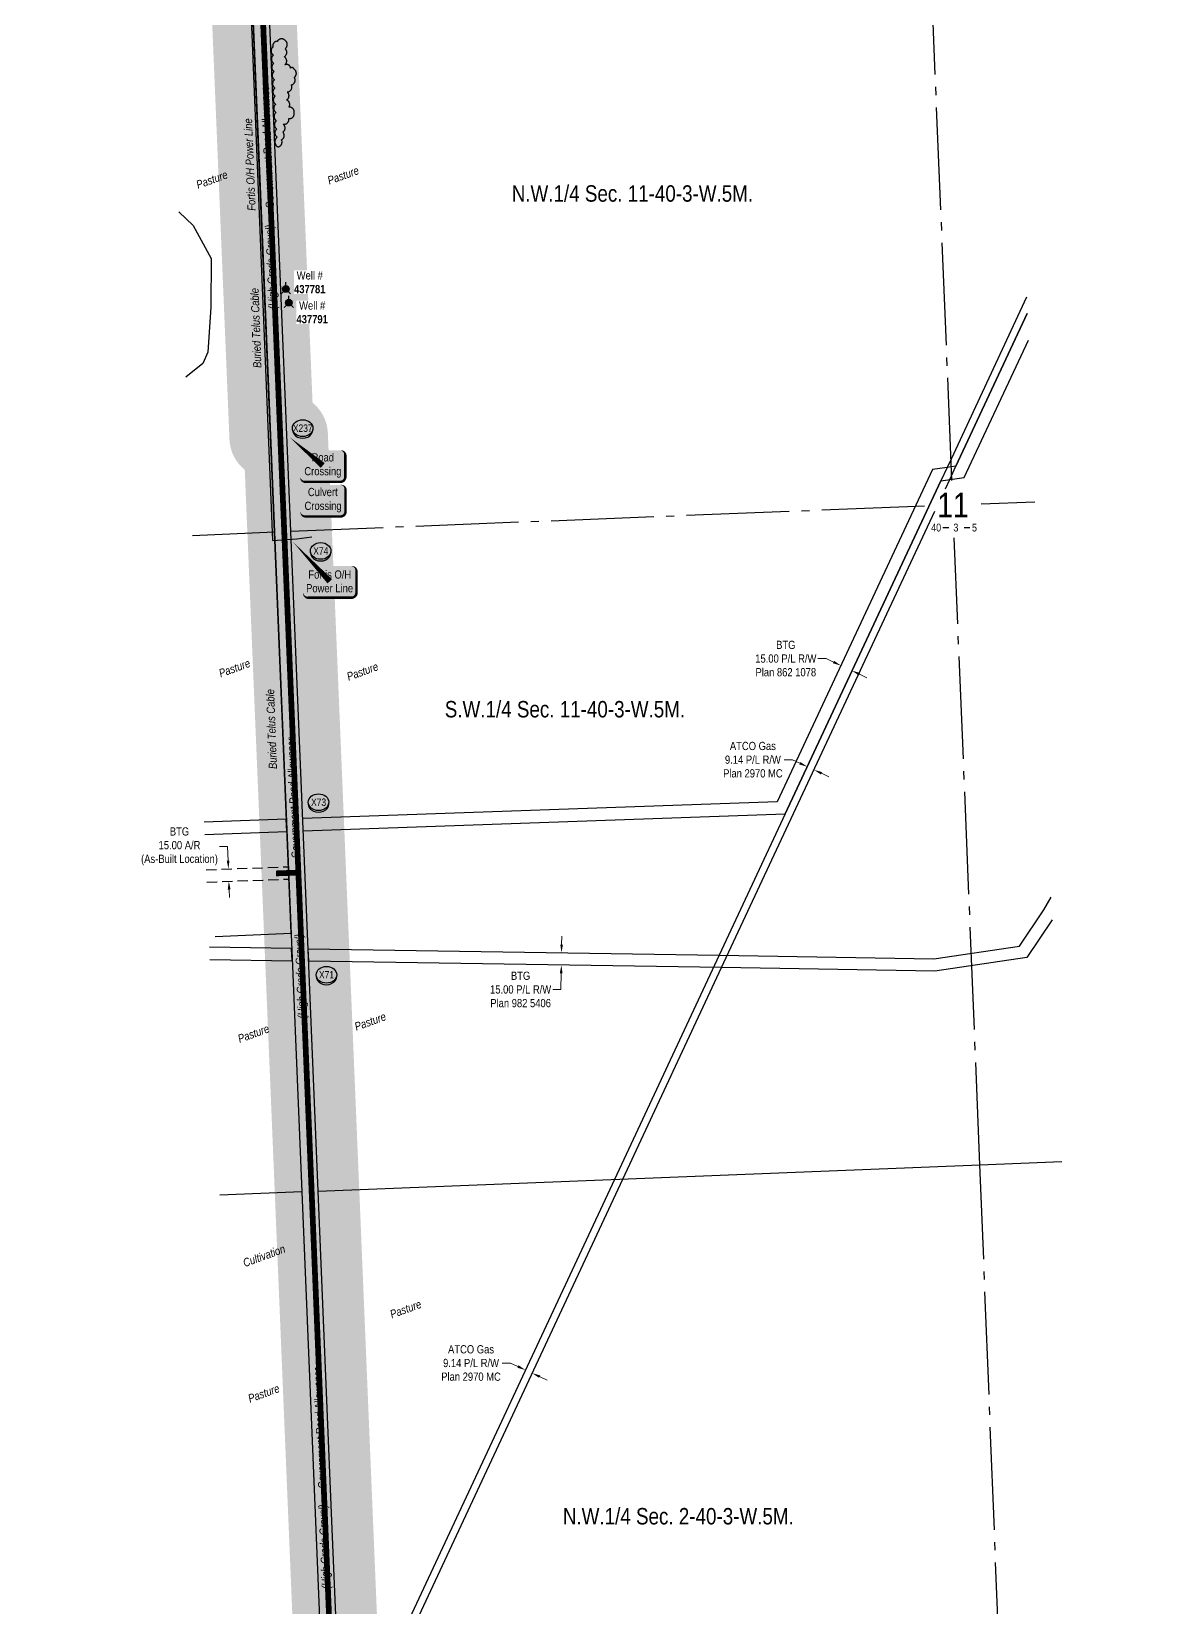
# Model space of a CAD drawing. Extents: x 675519 to 688669, y 5804595 to 5836613.
# Drawn here: x 680698 to 682058, y 5810724 to 5812645 of the extents above; entities that cross this region are included whole.
import ezdxf
from ezdxf.enums import TextEntityAlignment as Align

# ---------------------------------------------------------------- set-up
doc = ezdxf.new("R2010")
doc.units = 0
doc.header["$LTSCALE"] = 5
doc.header["$PDMODE"] = 3
doc.header["$PDSIZE"] = 10
for name, pattern in [('0', [1, 1, 0]), ('foc-ACCESSROAD', [3.75, 2.5, -1.25]), ('foc-QUARTERLINE', [33, 25, -3, 2, -3])]:
    doc.linetypes.add(name, pattern=pattern)
doc.layers.get('Defpoints').update_dxf_attribs({"color": 9})
for name, color, linetype in [('10', 1, 'Continuous'), ('9', 3, 'Continuous'), ('AS-POWER', 104, 'foc-POWER'), ('AS-POWER-T', 104, 'Continuous'), ('AS-ROADS', 254, 'Continuous'), ('AS-TELEPHONE', 224, 'foc-TEL'), ('AS-TELEPHONE-T', 224, 'Continuous'), ('C-SYMBOL', 7, 'Continuous'), ('CG-NOTES', 7, 'Continuous'), ('F-AR', 190, 'foc-ACCESSROAD'), ('F-RW', 190, 'Continuous'), ('L-QSEC', 8, 'foc-QUARTERLINE'), ('L-ROAD-T', 7, 'Continuous'), ('L-SEC', 7, 'Continuous'), ('L-SECLBL', 7, 'Continuous'), ('P-BUFFER-H 30m', 51, 'Continuous'), ('P-CROSSINGS', 250, 'Continuous'), ('T-BUSH', 110, '0'), ('T-CREEK', 160, 'Continuous')]:
    doc.layers.add(name, color=color, linetype=linetype)
for name, color, linetype, lineweight in [('F-AR-T', 190, 'Continuous', 9), ('F-RW-T', 190, 'Continuous', 9), ('T-TEXT', 48, 'Continuous', 18)]:
    doc.layers.add(name, color=color, linetype=linetype, lineweight=lineweight)
doc.layers.add('P-PROPOSED-WL4', color=7, linetype='Continuous', true_color=0x5b5bc8)
doc.styles.add('175L', font='ARIALN.TTF', dxfattribs={"height": 20})
doc.styles.add('80', font='ARIALN.TTF', dxfattribs={"height": 10})
doc.styles.add('80CG', font='ARIALN.TTF', dxfattribs={"height": 10})
doc.styles.add('80L', font='ARIALN.TTF', dxfattribs={"height": 10})
doc.styles.add('80LS', font='ARIALNI.TTF', dxfattribs={"height": 10})
doc.styles.add('Crossing', font='ARIALN.TTF', dxfattribs={"height": 10})
doc.styles.add('foc-LtypeFont', font='ARIALN.TTF', dxfattribs={"height": 7.35})
doc.styles.add('SIMPLEX', font='ARIALN.TTF')
doc.linetypes.add('foc-POWER', pattern='A,6,-1,["P",foc-LtypeFont,S=0.2,R=0,X=-0.625,Y=-0.75],-1.24,4', length=12.24)
doc.linetypes.add('foc-TEL', pattern='A,2,-1,["T",foc-LtypeFont,S=0.2,R=0,X=-0.425,Y=-0.75],-1.24,8', length=12.24)
doc.dimstyles.new('Compass 5 000', dxfattribs={"dimscale": 5, "dimtxt": 9, "dimasz": 2, "dimexe": 0.2, "dimexo": 0.0625, "dimgap": 0.5, "dimtad": 0, "dimtih": 1, "dimtoh": 1, "dimzin": 0, "dimdsep": 46, "dimtxsty": '80CG', "dimcen": 0.1, "dimse1": 1, "dimse2": 1, "dimclrd": 256, "dimclrt": 256, "dimaunit": 1, "dimadec": 4, "dimazin": 0, "dimtfac": 0.06, "dimtofl": 0, "dimtmove": 0, "dimatfit": 1, "dimfxl": 0.2, "dimtolj": 1, "dimtzin": 0, "dimlwd": -1, "dimarcsym": 0})

# ---------------------------------------------------------------- blocks, each defined once
blk = doc.blocks.new('L-SECLBL')
at = {"layer": '9', "color": 7}
for p, q in [((-5.1, -27.8), (-12.3, -27.8)), ((20.7, -27.8), (13.5, -27.8))]:
    blk.add_line(p, q, dxfattribs=at)
at = {"layer": '10', "color": 2, "style": 'SIMPLEX'}
blk.add_attdef('SEC', text='', height=30, dxfattribs=at).set_placement((0, 0), align=Align.MIDDLE)
at = {"layer": '10', "color": 5, "style": '80L'}
blk.add_attdef('TWP', text='', height=9.5, dxfattribs=at).set_placement((-14.4, -27.4), align=Align.MIDDLE_RIGHT)
blk.add_attdef('RGE', text='', height=9.5, dxfattribs=at).set_placement((3.6, -27.4), align=Align.MIDDLE_CENTER)
blk.add_attdef('MER', text='', height=9.5, dxfattribs=at).set_placement((23.2, -27.4), align=Align.MIDDLE_LEFT)
blk = doc.blocks.new('*D636')
at = {"layer": 'Defpoints', "color": 0, "transparency": 16777216}
for p in [(681683.8, 5811872.2), (681685.4, 5811875.6), (681699, 5811869.3)]:
    blk.add_point(p, dxfattribs=at)
at = {"layer": 'F-RW-T', "transparency": 16777216}
for p, q in [((681665.7, 5811880.7), (681655.7, 5811880.7)), ((681674.7, 5811876.5), (681665.7, 5811880.7)), ((681706.4, 5811861.6), (681715.5, 5811857.4))]:
    blk.add_line(p, q, dxfattribs=at)
for points in [[(681675.4, 5811878), (681674, 5811875), (681683.8, 5811872.2)], [(681707.1, 5811863.2), (681705.7, 5811860.1), (681697.4, 5811865.9)]]:
    blk.add_solid(points, dxfattribs=at)
at = {"layer": 'F-RW-T', "transparency": 16777216, "insert": (681616.6, 5811880.7), "char_height": 10, "attachment_point": 5, "style": '80CG'}
blk.add_mtext('\\A1;BTG\\P15.00 P/L R/W\\PPlan 862 1078', dxfattribs=at)
blk = doc.blocks.new('*D637')
at = {"layer": 'Defpoints', "color": 0, "transparency": 16777216}
for p in [(681645.2, 5811754.3), (681653.5, 5811750.5), (681642.7, 5811749)]:
    blk.add_point(p, dxfattribs=at)
at = {"layer": 'F-RW-T', "transparency": 16777216}
for p, q in [((681624.6, 5811757.5), (681614.6, 5811757.5)), ((681633.7, 5811753.2), (681624.6, 5811757.5)), ((681660.1, 5811740.9), (681669.1, 5811736.7))]:
    blk.add_line(p, q, dxfattribs=at)
for points in [[(681634.4, 5811754.7), (681633, 5811751.7), (681642.7, 5811749)], [(681660.8, 5811742.4), (681659.4, 5811739.4), (681651, 5811745.1)]]:
    blk.add_solid(points, dxfattribs=at)
at = {"layer": 'F-RW-T', "transparency": 16777216, "insert": (681576.5, 5811757.5), "char_height": 10, "attachment_point": 5, "style": '80CG'}
blk.add_mtext('\\A1;ATCO Gas\\P9.14 P/L R/W\\PPlan 2970 MC', dxfattribs=at)
blk = doc.blocks.new('*D638')
at = {"layer": 'Defpoints', "color": 0, "transparency": 16777216}
for p in [(681380.7, 5811521.7), (681343.1, 5811507.3), (681380.5, 5811506.7)]:
    blk.add_point(p, dxfattribs=at)
at = {"layer": 'F-RW-T', "transparency": 16777216}
for p, q in [((681343.5, 5811532.3), (681343.6, 5811542.3)), ((681342.9, 5811497.3), (681342.6, 5811477.5)), ((681342.6, 5811477.5), (681332.6, 5811477.5))]:
    blk.add_line(p, q, dxfattribs=at)
for points in [[(681341.8, 5811532.3), (681345.1, 5811532.2), (681343.3, 5811522.3)], [(681341.3, 5811497.3), (681344.6, 5811497.2), (681343.1, 5811507.3)]]:
    blk.add_solid(points, dxfattribs=at)
at = {"layer": 'F-RW-T', "transparency": 16777216, "insert": (681293.5, 5811477.5), "char_height": 10, "attachment_point": 5, "style": '80CG'}
blk.add_mtext('\\A1;BTG\\P15.00 P/L R/W\\PPlan 982 5406', dxfattribs=at)
blk = doc.blocks.new('*D639')
at = {"layer": 'Defpoints', "color": 0, "transparency": 16777216}
for p in [(681299.4, 5811013.8), (681301.9, 5811019.2), (681310.1, 5811015.3)]:
    blk.add_point(p, dxfattribs=at)
at = {"layer": 'F-RW-T', "transparency": 16777216}
for p, q in [((681281.2, 5811022.3), (681271.2, 5811022.3)), ((681290.3, 5811018.1), (681281.2, 5811022.3)), ((681316.7, 5811005.7), (681325.8, 5811001.5))]:
    blk.add_line(p, q, dxfattribs=at)
for points in [[(681291, 5811019.6), (681289.6, 5811016.5), (681299.4, 5811013.8)], [(681317.4, 5811007.2), (681316, 5811004.2), (681307.6, 5811010)]]:
    blk.add_solid(points, dxfattribs=at)
at = {"layer": 'F-RW-T', "transparency": 16777216, "insert": (681233.1, 5811022.3), "char_height": 10, "attachment_point": 5, "style": '80CG'}
blk.add_mtext('\\A1;ATCO Gas\\P9.14 P/L R/W\\PPlan 2970 MC', dxfattribs=at)
blk = doc.blocks.new('xing2')
h = blk.add_hatch(color=50)
h.dxf.hatch_style = 1
edge = h.paths.add_edge_path()
edge.add_ellipse((0, 0), major_axis=(-12.5, 0), ratio=0.816297, start_angle=0, end_angle=360)
h = blk.add_hatch(color=250)
h.dxf.hatch_style = 1
edge = h.paths.add_edge_path()
edge.add_ellipse((0, -2), major_axis=(-12.5, 0), ratio=0.816297, start_angle=0, end_angle=180)
edge.add_line((12.5, -2), (12.5, 0))
edge.add_ellipse((0, 0), major_axis=(-12.5, 0), ratio=0.816297, start_angle=0, end_angle=180, ccw=False)
edge.add_line((-12.5, 0), (-12.5, -2))
at = {"color": 250}
blk.add_ellipse((0, 0), major_axis=(-12.5, 0), ratio=0.816297, dxfattribs=at)
blk.add_ellipse((0, -2), major_axis=(-12.5, 0), ratio=0.816297, start_param=0, end_param=3.141593, dxfattribs=at)
at = {"color": 250, "style": 'Crossing'}
blk.add_attdef('CROSSING', text='', height=9, dxfattribs=at).set_placement((0.1, 0), align=Align.MIDDLE_CENTER)
at = {"color": 250, "style": 'Crossing', "flags": 1}
for tag, p in [('OWNER', (0.1, -12.5)), ('DESCRIPTION', (0.1, -25.8)), ('LOCATION', (0.1, -39.3)), ('DWG_REF', (0.1, -52.8))]:
    blk.add_attdef(tag, text='', height=9, dxfattribs=at).set_placement(p, align=Align.MIDDLE_CENTER)
blk = doc.blocks.new('*D803')
at = {"layer": 'Defpoints', "color": 0, "transparency": 16777216}
for p in [(680937.3, 5811624.3), (680937.5, 5811624.3), (680937.9, 5811609.3)]:
    blk.add_point(p, dxfattribs=at)
at = {"layer": 'F-AR-T', "transparency": 16777216}
for p, q in [((680936.5, 5811651.9), (680926.5, 5811651.9)), ((680937.1, 5811634.3), (680936.5, 5811651.9)), ((680938.4, 5811599.4), (680938.8, 5811589.4))]:
    blk.add_line(p, q, dxfattribs=at)
for points in [[(680938.8, 5811634.4), (680935.5, 5811634.3), (680937.5, 5811624.3)], [(680940.1, 5811599.4), (680936.7, 5811599.3), (680938, 5811609.4)]]:
    blk.add_solid(points, dxfattribs=at)
at = {"layer": 'F-AR-T', "transparency": 16777216, "insert": (680877.9, 5811651.9), "char_height": 10, "attachment_point": 5, "style": '80CG'}
blk.add_mtext('\\A1;BTG\\P15.00 A/R\\P(As-Built Location)', dxfattribs=at)
blk = doc.blocks.new('*U1052')
h = blk.add_hatch(color=255)
edge = h.paths.add_edge_path()
edge.add_line((-26.5, -20), (26.5, -20))
edge.add_arc((26.5, -14), 6, 270, 360)
edge.add_line((32.5, -14), (32.5, 12.5))
edge.add_arc((26.5, 12.5), 6, 0, 90)
edge.add_line((26.5, 18.5), (-26.5, 18.5))
edge.add_arc((-26.5, 12.5), 6, 90, 180)
edge.add_line((-32.5, 12.5), (-32.5, -14))
edge.add_arc((-26.5, -14), 6, 180, 270)
at = {"color": 104, "flags": 128}
blk.add_lwpolyline([(-44.9, 48.1, 0, 7.5, 0), (0, 0, 0, 0, 0)], format="xyseb", dxfattribs=at)
blk.add_lwpolyline([(-26.5, -20, 3, 3, 0), (26.5, -20, 3, 3, 0.414214), (32.5, -14, 3, 3, 0), (32.5, 12.5, 3, 0, 0.414214), (26.5, 18.5, 0, 0, 0), (-26.5, 18.5, 0, 0, 0.414214), (-32.5, 12.5, 0, 0, 0), (-32.5, -14, 0, 3, 0.414214)], format="xyseb", close=True, dxfattribs=at)
at = {"color": 104, "style": '80'}
blk.add_attdef('ENTER_TEXT_001', (-26.8, -4.9), '', height=10, dxfattribs=at)
blk = doc.blocks.new('WAT')
h = blk.add_hatch(color=255)
h.dxf.hatch_style = 1
edge = h.paths.add_edge_path()
edge.add_arc((0, 0), 0.9, 0, 360)
at = {"color": 170}
for p, q in [((0, 0.82), (0, 1.63)), ((-0.58, -0.58), (-1.15, -1.15)), ((0.58, -0.58), (1.15, -1.15))]:
    blk.add_line(p, q, dxfattribs=at)
blk.add_circle((0, 0), 0.8, dxfattribs=at)
blk = doc.blocks.new('*U1094')
h = blk.add_hatch(color=59)
edge = h.paths.add_edge_path()
edge.add_line((-21.5, -20), (21.5, -20))
edge.add_arc((21.5, -14), 6, 270, 360)
edge.add_line((27.5, -14), (27.5, 12.5))
edge.add_arc((21.5, 12.5), 6, 0, 90)
edge.add_line((21.5, 18.5), (-21.5, 18.5))
edge.add_arc((-21.5, 12.5), 6, 90, 180)
edge.add_line((-27.5, 12.5), (-27.5, -14))
edge.add_arc((-21.5, -14), 6, 180, 270)
at = {"color": 1, "flags": 128}
blk.add_lwpolyline([(-40.9, 34.9, 0, 7.5, 0), (0, 0, 0, 0, 0)], format="xyseb", dxfattribs=at)
blk.add_lwpolyline([(-21.5, -20, 3, 3, 0), (21.5, -20, 3, 3, 0.414214), (27.5, -14, 3, 3, 0), (27.5, 12.5, 3, 0, 0.414214), (21.5, 18.5, 0, 0, 0), (-21.5, 18.5, 0, 0, 0.414214), (-27.5, 12.5, 0, 0, 0), (-27.5, -14, 0, 3, 0.414214)], format="xyseb", close=True, dxfattribs=at)
at = {"color": 1, "style": '80'}
blk.add_attdef('ENTER_TEXT_001', (-36, -5), '', height=10, dxfattribs=at)
blk = doc.blocks.new('*U577')
h = blk.add_hatch(color=254)
edge = h.paths.add_edge_path()
edge.add_line((-21.5, -20), (21.5, -20))
edge.add_arc((21.5, -14), 6, 270, 360)
edge.add_line((27.5, -14), (27.5, 12.5))
edge.add_arc((21.5, 12.5), 6, 0, 90)
edge.add_line((21.5, 18.5), (-21.5, 18.5))
edge.add_arc((-21.5, 12.5), 6, 90, 180)
edge.add_line((-27.5, 12.5), (-27.5, -14))
edge.add_arc((-21.5, -14), 6, 180, 270)
at = {"color": 160, "flags": 128}
blk.add_lwpolyline([(-21.5, -20, 3, 3, 0), (21.5, -20, 3, 3, 0.414214), (27.5, -14, 3, 3, 0), (27.5, 12.5, 3, 0, 0.414214), (21.5, 18.5, 0, 0, 0), (-21.5, 18.5, 0, 0, 0.414214), (-27.5, 12.5, 0, 0, 0), (-27.5, -14, 0, 3, 0.414214)], format="xyseb", close=True, dxfattribs=at)
at = {"color": 160, "style": '80'}
blk.add_attdef('ENTER_TEXT_001', (-26.8, -4.9), '', height=10, dxfattribs=at)

msp = doc.modelspace()

# ---------------------------------------------------------------- hatches: boundary and pattern name
at = {"layer": 'P-BUFFER-H 30m'}
h = msp.add_hatch(color=256, dxfattribs=at)
h.dxf.hatch_style = 1
edge = h.paths.add_edge_path()
edge.add_line((681080.718, 5808646.187), (681105.572, 5807996.066))
edge.add_line((681105.572, 5807996.066), (681135.943, 5807191.54))
edge.add_line((681135.943, 5807191.54), (681164.781, 5806422.193))
edge.add_arc((681202.018, 5806388.837), 49.992, 138.147575, 141.033878)
edge.add_line((681163.148, 5806420.275), (680801.328, 5806406.652))
edge.add_arc((680803.209, 5806356.695), 49.992, 92.156272, 138.00115)
edge.add_line((680766.057, 5806390.146), (680763.26, 5806387.039))
edge.add_line((680763.26, 5806387.039), (680763.26, 5806387.039))
edge.add_arc((680800.414, 5806353.589), 49.993, 138.002226, 138.002478)
edge.add_line((680763.26, 5806387.039), (680748.371, 5806370.502))
edge.add_arc((680785.523, 5806337.052), 49.992, 138.000934, 143.499205)
edge.add_arc((680697.368, 5806352.71), 49.992, 16.357193, 92.156635)
edge.add_line((680695.487, 5806402.666), (680404.164, 5806391.696))
edge.add_arc((680406.045, 5806341.739), 49.992, 92.156635, 182.205693)
edge.add_line((680356.09, 5806339.815), (680356.205, 5806336.818))
edge.add_line((680356.205, 5806336.818), (680356.205, 5806336.817))
edge.add_line((680356.205, 5806336.817), (680387.119, 5805534.19))
edge.add_arc((680437.074, 5805536.114), 49.992, 182.205693, 213.784565)
edge.add_line((680395.524, 5805508.315), (680396.741, 5805506.496))
edge.add_arc((680438.291, 5805534.295), 49.992, 213.784565, 215.811121)
edge.add_arc((680440.258, 5805531.357), 49.992, 211.758009, 212.724119)
edge.add_line((680398.2, 5805504.331), (680410.517, 5805185.397))
edge.add_arc((680460.472, 5805187.327), 49.992, 182.211697, 236.86814)
edge.add_arc((680445.202, 5805096.945), 49.992, 103.951921, 155.285581)
edge.add_line((680399.789, 5805117.847), (680241.828, 5804774.643))
edge.add_arc((680287.241, 5804753.741), 49.992, 155.285581, 245.285581)
edge.add_line((680266.339, 5804708.328), (680269.064, 5804707.074))
edge.add_arc((680289.966, 5804752.487), 49.992, 245.285581, 335.285581)
edge.add_line((680335.379, 5804731.586), (680471.559, 5805027.467))
edge.add_arc((680487.917, 5805074.707), 49.992, 250.899944, 291.992958)
edge.add_line((680506.639, 5805028.353), (680530.892, 5805038.148))
edge.add_arc((680512.17, 5805084.502), 49.992, 291.992958, 360)
edge.add_line((680562.162, 5805084.502), (680562.162, 5805168.516))
edge.add_arc((680512.17, 5805168.516), 49.992, 0, 66.879693)
edge.add_line((680531.8, 5805214.492), (680512.128, 5805222.891))
edge.add_line((680512.128, 5805222.891), (680500.53, 5805523.259))
edge.add_arc((680450.575, 5805521.33), 49.992, 2.211414, 33.784565)
edge.add_line((680492.125, 5805549.129), (680489.45, 5805553.127))
edge.add_line((680489.45, 5805553.127), (680461.039, 5806290.781))
edge.add_line((680461.039, 5806290.781), (680648.999, 5806297.859))
edge.add_line((680648.999, 5806297.859), (680648.238, 5806286.169))
edge.add_arc((680698.124, 5806282.921), 49.992, 176.274607, 211.300105)
edge.add_line((680655.408, 5806256.949), (680672.076, 5806229.535))
edge.add_arc((680714.792, 5806255.507), 49.992, 211.300105, 234.633064)
edge.add_line((680685.856, 5806214.74), (680706.872, 5806199.823))
edge.add_arc((680735.808, 5806240.589), 49.992, 234.633064, 275.426968)
edge.add_line((680740.537, 5806190.821), (680763.523, 5806193.005))
edge.add_arc((680758.795, 5806242.773), 49.992, 275.426968, 289.870674)
edge.add_line((680775.787, 5806195.758), (680795.915, 5806203.032))
edge.add_arc((680778.922, 5806250.048), 49.992, 289.870674, 316.904938)
edge.add_line((680815.428, 5806215.892), (680827.354, 5806228.64))
edge.add_arc((680790.849, 5806262.795), 49.992, 316.904938, 369.524588)
edge.add_line((680840.152, 5806271.067), (680834.485, 5806304.844))
edge.add_line((680834.485, 5806304.844), (681207.653, 5806318.894))
edge.add_arc((681205.772, 5806368.851), 49.992, 272.156272, 335.599006)
edge.add_arc((681219.148, 5806386.481), 49.992, 310.024654, 362.146657)
edge.add_line((681269.105, 5806388.353), (681238.854, 5807195.412))
edge.add_line((681238.854, 5807195.412), (681208.481, 5807999.976))
edge.add_line((681208.481, 5807999.976), (681185.252, 5808607.616))
edge.add_line((681185.252, 5808607.616), (681185.18, 5808609.49))
edge.add_arc((681150.888, 5808645.867), 49.992, 313.310399, 362.18938)
edge.add_line((681200.844, 5808647.777), (681194.885, 5808803.646))
edge.add_line((681194.885, 5808803.646), (681179.674, 5809204.914))
edge.add_line((681179.674, 5809204.914), (681166.464, 5809553.361))
edge.add_line((681166.464, 5809553.361), (681231.809, 5809555.992))
edge.add_arc((681229.798, 5809605.944), 49.992, 272.305414, 362.305414)
edge.add_line((681279.75, 5809607.955), (681278.699, 5809634.046))
edge.add_arc((681228.748, 5809632.035), 49.992, 2.305414, 92.305549)
edge.add_line((681226.736, 5809681.987), (681161.429, 5809679.358))
edge.add_line((681161.429, 5809679.358), (681146.968, 5810028.265))
edge.add_line((681146.968, 5810028.265), (681130.315, 5810430.061))
edge.add_line((681130.315, 5810430.061), (681113.617, 5810831.886))
edge.add_line((681113.617, 5810831.886), (681096.918, 5811233.706))
edge.add_line((681096.918, 5811233.706), (681080.229, 5811635.773))
edge.add_line((681080.229, 5811635.773), (681063.54, 5812037.842))
edge.add_line((681063.54, 5812037.842), (681058.653, 5812155.661))
edge.add_arc((681008.704, 5812153.589), 49.992, 2.374975, 51.253492)
edge.add_line((681039.993, 5812192.579), (681012.958, 5812844.399))
edge.add_arc((680963.009, 5812842.328), 49.992, 2.37502, 10.464452)
edge.add_arc((680962.43, 5812856.431), 49.992, 354.232685, 362.351272)
edge.add_line((681012.381, 5812858.482), (681008.576, 5812951.13))
edge.add_arc((680974.182, 5812987.41), 49.992, 313.471584, 362.351393)
edge.add_line((681024.132, 5812989.461), (681012.874, 5813263.64))
edge.add_line((681012.874, 5813263.64), (680996.387, 5813665.133))
edge.add_line((680996.387, 5813665.133), (680979.9, 5814066.646))
edge.add_line((680979.9, 5814066.646), (680963.413, 5814468.105))
edge.add_line((680963.413, 5814468.105), (680947.82, 5814868.957))
edge.add_line((680947.82, 5814868.957), (680932.226, 5815269.862))
edge.add_line((680932.226, 5815269.862), (680916.187, 5815673.446))
edge.add_line((680916.187, 5815673.446), (680902.247, 5816024.227))
edge.add_line((680902.247, 5816024.227), (681029.087, 5816029.743))
edge.add_arc((681026.915, 5816079.688), 49.992, 272.490308, 362.490783)
edge.add_line((681076.86, 5816081.861), (681075.07, 5816122.991))
edge.add_arc((681025.125, 5816120.819), 49.992, 2.490783, 92.542475)
edge.add_line((681022.908, 5816170.762), (680846.754, 5816162.94))
edge.add_line((680846.754, 5816162.94), (680826.746, 5816162.1))
edge.add_line((680826.746, 5816162.1), (680178.723, 5816135.628))
edge.add_line((680178.723, 5816135.628), (680034.593, 5816129.719))
edge.add_line((680034.593, 5816129.719), (679294.822, 5816099.241))
edge.add_line((679294.822, 5816099.241), (679268.154, 5816835.287))
edge.add_line((679268.154, 5816835.287), (679238.318, 5817639.233))
edge.add_line((679238.318, 5817639.233), (679208.822, 5818440.306))
edge.add_line((679208.822, 5818440.306), (679178.537, 5819263.251))
edge.add_line((679178.537, 5819263.251), (679178.426, 5819266.249))
edge.add_arc((679128.468, 5819264.41), 49.992, 2.107602, 10.128914)
edge.add_arc((679127.972, 5819278.512), 49.992, 353.901948, 362.0332)
edge.add_line((679177.933, 5819280.286), (679177.826, 5819283.284))
edge.add_line((679177.826, 5819283.284), (679149.272, 5820087.616))
edge.add_arc((679099.311, 5820085.842), 49.992, 2.0332, 2.106044)
edge.add_line((679149.269, 5820087.679), (679119.714, 5820891.394))
edge.add_line((679119.714, 5820891.394), (679090.087, 5821693.919))
edge.add_line((679090.087, 5821693.919), (679062.231, 5822443.482))
edge.add_line((679062.231, 5822443.482), (679240.91, 5822449.626))
edge.add_arc((679239.192, 5822499.589), 49.992, 271.969331, 361.969331)
edge.add_line((679289.154, 5822501.307), (679288.361, 5822524.382))
edge.add_arc((679238.398, 5822522.665), 49.992, 1.969331, 91.970839)
edge.add_line((679236.679, 5822572.627), (679054.516, 5822566.359))
edge.add_line((679054.516, 5822566.359), (679047.411, 5822739.896))
edge.add_arc((678997.461, 5822737.851), 49.992, 2.344594, 92.344838)
edge.add_line((678995.416, 5822787.801), (678972.255, 5822786.853))
edge.add_arc((678974.301, 5822736.902), 49.992, 92.344838, 182.338091)
edge.add_line((678924.35, 5822734.863), (678932.659, 5822531.361))
edge.add_line((678932.659, 5822531.361), (678873.031, 5822476.941))
edge.add_line((678873.031, 5822476.941), (678863.707, 5822473.868))
edge.add_line((678863.707, 5822473.868), (678815.239, 5822482.487))
edge.add_line((678815.239, 5822482.487), (678688.2, 5822529.138))
edge.add_line((678688.2, 5822529.138), (678638.278, 5822547.468))
edge.add_arc((678621.046, 5822500.54), 49.992, 69.837285, 92.113759)
edge.add_line((678619.203, 5822550.498), (678183.851, 5822534.43))
edge.add_line((678183.851, 5822534.43), (677432.515, 5822506.69))
edge.add_line((677432.515, 5822506.69), (677424.466, 5822755.065))
edge.add_arc((677374.5, 5822753.446), 49.992, 1.85614, 50.732314)
edge.add_line((677406.143, 5822792.15), (677391.003, 5823259.89))
edge.add_arc((677341.037, 5823258.272), 49.992, 1.853921, 1.973555)
edge.add_line((677390.999, 5823259.994), (677363.281, 5824064.376))
edge.add_line((677363.281, 5824064.376), (677340.894, 5824764.987))
edge.add_line((677340.894, 5824764.987), (677337.215, 5824870.664))
edge.add_line((677337.215, 5824870.664), (677312.598, 5825579.214))
edge.add_arc((677278.422, 5825615.693), 49.988, 313.13361, 361.988412)
edge.add_line((677328.379, 5825617.427), (677326.478, 5825672.182))
edge.add_arc((677276.521, 5825670.448), 49.988, 1.988412, 37.013358)
edge.add_line((677316.436, 5825700.54), (677307.792, 5825712.006))
edge.add_line((677307.792, 5825712.006), (677276.45, 5826498.867))
edge.add_line((677276.45, 5826498.867), (677267.03, 5826742.182))
edge.add_arc((677232.734, 5826778.549), 49.988, 313.320522, 362.218614)
edge.add_line((677282.684, 5826780.484), (677262.425, 5827303.421))
edge.add_arc((677212.475, 5827301.486), 49.988, 2.218615, 2.51003)
edge.add_line((677262.415, 5827303.675), (677227.191, 5828107.193))
edge.add_line((677227.191, 5828107.193), (677194.242, 5828856.12))
edge.add_line((677194.242, 5828856.12), (677194.242, 5828856.12))
edge.add_line((677194.242, 5828856.12), (677946.339, 5828883.626))
edge.add_line((677946.339, 5828883.626), (678748.857, 5828913.16))
edge.add_line((678748.857, 5828913.16), (678768.954, 5828913.892))
edge.add_arc((678770.331, 5828876.978), 36.939, 92.017864, 92.137444, ccw=False)
edge.add_line((678769.031, 5828913.895), (678844.642, 5828916.765))
edge.add_arc((678842.746, 5828966.716), 49.988, 272.173678, 328.477244)
edge.add_line((678885.357, 5828940.581), (679109.363, 5828949.103))
edge.add_arc((679107.462, 5828999.054), 49.988, 272.178655, 290.977343)
edge.add_line((679125.358, 5828952.38), (679132.458, 5828955.102))
edge.add_line((679132.458, 5828955.102), (679572.569, 5828971.907))
edge.add_arc((679570.662, 5829021.858), 49.988, 272.18666, 276.686638)
edge.add_line((679576.482, 5828972.21), (680374.225, 5829002.792))
edge.add_arc((680372.311, 5829052.743), 49.988, 272.195397, 362.124156)
edge.add_line((680422.264, 5829054.596), (680392.528, 5829856.313))
edge.add_line((680392.528, 5829856.313), (680369.068, 5830486.306))
edge.add_arc((680334.813, 5830522.711), 49.988, 313.257877, 362.132739)
edge.add_line((680384.766, 5830524.571), (680379.696, 5830660.71))
edge.add_line((680379.696, 5830660.71), (680349.716, 5831464.27))
edge.add_line((680349.716, 5831464.27), (680320.84, 5832235.397))
edge.add_line((680320.84, 5832235.397), (681073.237, 5832263.625))
edge.add_line((681073.237, 5832263.625), (681878.619, 5832293.915))
edge.add_arc((681876.74, 5832343.867), 49.988, 272.153805, 280.265792)
edge.add_arc((681890.825, 5832344.398), 49.988, 264.056517, 272.112898)
edge.add_line((681892.668, 5832294.445), (682698.798, 5832324.186))
edge.add_line((682698.798, 5832324.186), (683505.045, 5832353.997))
edge.add_arc((683503.198, 5832403.95), 49.988, 272.117525, 362.146115)
edge.add_line((683553.15, 5832405.822), (683516.846, 5833374.602))
edge.add_arc((683482.434, 5833410.859), 49.988, 313.504645, 362.199485)
edge.add_line((683532.385, 5833412.777), (683509.154, 5834017.632))
edge.add_line((683509.154, 5834017.632), (683479.031, 5834821.393))
edge.add_line((683479.031, 5834821.393), (683452.905, 5835525.385))
edge.add_arc((683502.858, 5835527.238), 49.988, 92.287428, 182.12531, ccw=False)
edge.add_line((683500.863, 5835577.186), (684201.511, 5835605.173))
edge.add_line((684201.511, 5835605.173), (684916.472, 5835633.737))
edge.add_arc((684948.712, 5835671.938), 49.988, 229.837675, 272.287782)
edge.add_line((684950.708, 5835621.99), (685002.236, 5835624.049))
edge.add_line((685002.236, 5835624.049), (685289.273, 5835635.057))
edge.add_line((685289.273, 5835635.057), (685529.056, 5835282.522))
edge.add_arc((685570.389, 5835310.636), 49.988, 214.222356, 271.420588)
edge.add_line((685571.628, 5835260.663), (685784.954, 5835265.953))
edge.add_line((685784.954, 5835265.953), (685810.22, 5834607.754))
edge.add_arc((685860.172, 5834609.671), 49.988, 182.198313, 272.116949)
edge.add_line((685862.018, 5834559.717), (686635.376, 5834588.304))
edge.add_line((686635.376, 5834588.304), (686640.654, 5834586.083))
edge.add_arc((686660.039, 5834632.16), 49.988, 247.182957, 272.220798)
edge.add_line((686661.976, 5834582.209), (686692.792, 5834583.404))
edge.add_arc((686690.855, 5834633.355), 49.988, 272.220798, 362.220798)
edge.add_line((686740.805, 5834635.292), (686730.361, 5834904.602))
edge.add_line((686730.361, 5834904.602), (687081.39, 5834918.633))
edge.add_line((687081.39, 5834918.633), (687104.56, 5834919.965))
edge.add_arc((687102.493, 5834969.915), 49.992, 272.3701, 362.512715)
edge.add_line((687152.437, 5834972.107), (687151.495, 5834993.563))
edge.add_arc((687101.551, 5834991.372), 49.992, 2.512715, 92.512715)
edge.add_line((687099.36, 5835041.316), (687096.363, 5835041.184))
edge.add_arc((687098.555, 5834991.24), 49.992, 92.512715, 143.802887)
edge.add_line((687058.211, 5835020.764), (686673.367, 5835005.382))
edge.add_arc((686675.363, 5834955.434), 49.988, 92.288875, 182.220798)
edge.add_line((686625.413, 5834953.497), (686625.802, 5834943.46))
edge.add_line((686625.802, 5834943.46), (686635.579, 5834691.357))
edge.add_line((686635.579, 5834691.357), (685911.09, 5834664.576))
edge.add_line((685911.09, 5834664.576), (685885.848, 5835322.138))
edge.add_arc((685835.897, 5835320.22), 49.988, 2.198313, 91.420588)
edge.add_line((685834.658, 5835370.193), (685597.955, 5835364.323))
edge.add_line((685597.955, 5835364.323), (685359.371, 5835715.094))
edge.add_line((685359.371, 5835715.094), (685357.909, 5835717.243))
edge.add_arc((685316.576, 5835689.13), 49.988, 34.222356, 92.196177)
edge.add_line((685314.661, 5835739.081), (685041.508, 5835728.606))
edge.add_line((685041.508, 5835728.606), (685052.094, 5835765.359))
edge.add_arc((685004.06, 5835779.195), 49.988, 343.931086, 425.131456)
edge.add_line((685025.081, 5835824.547), (685010.355, 5835831.373))
edge.add_arc((684989.334, 5835786.021), 49.988, 65.131456, 155.476492)
edge.add_line((684943.856, 5835806.769), (684911.847, 5835736.609))
edge.add_line((684911.847, 5835736.609), (684197.4, 5835708.065))
edge.add_line((684197.4, 5835708.065), (683394.151, 5835675.98))
edge.add_arc((683396.146, 5835626.032), 49.988, 92.287428, 182.125311)
edge.add_line((683346.193, 5835624.179), (683346.496, 5835616.013))
edge.add_line((683346.496, 5835616.013), (683376.128, 5834817.555))
edge.add_line((683376.128, 5834817.555), (683406.254, 5834013.729))
edge.add_line((683406.254, 5834013.729), (683427.931, 5833449.314))
edge.add_arc((683462.38, 5833413.092), 49.988, 133.562272, 182.146115)
edge.add_line((683412.427, 5833411.22), (683448.263, 5832454.942))
edge.add_line((683448.263, 5832454.942), (682694.998, 5832427.09))
edge.add_line((682694.998, 5832427.09), (681941.792, 5832399.302))
edge.add_line((681941.792, 5832399.302), (681925.069, 5832845.574))
edge.add_arc((681875.117, 5832843.703), 49.988, 2.145927, 143.113192)
edge.add_line((681835.136, 5832873.707), (681815.977, 5832848.178))
edge.add_arc((681855.958, 5832818.174), 49.988, 143.113192, 182.146882)
edge.add_line((681806.006, 5832816.301), (681821.806, 5832394.825))
edge.add_line((681821.806, 5832394.825), (681069.371, 5832366.527))
edge.add_line((681069.371, 5832366.527), (680264.034, 5832336.312))
edge.add_arc((680265.908, 5832286.36), 49.988, 92.148626, 182.144523)
edge.add_line((680215.955, 5832284.489), (680246.813, 5831460.424))
edge.add_line((680246.813, 5831460.424), (680276.793, 5830656.874))
edge.add_line((680276.793, 5830656.874), (680280.35, 5830561.365))
edge.add_arc((680314.605, 5830524.96), 49.988, 133.258056, 182.132573)
edge.add_line((680264.652, 5830523.1), (680289.624, 5829852.488))
edge.add_line((680289.624, 5829852.488), (680317.399, 5829103.664))
edge.add_line((680317.399, 5829103.664), (679565.647, 5829074.845))
edge.add_arc((679567.562, 5829024.894), 49.988, 92.195397, 96.67124)
edge.add_line((679561.755, 5829074.543), (679119.768, 5829057.667))
edge.add_arc((679121.676, 5829007.716), 49.988, 92.18666, 110.977343)
edge.add_line((679103.78, 5829054.39), (679096.683, 5829051.669))
edge.add_line((679096.683, 5829051.669), (678836.889, 5829041.786))
edge.add_arc((678838.789, 5828991.834), 49.988, 92.178655, 148.471912)
edge.add_line((678796.18, 5829017.974), (678765.219, 5829016.799))
edge.add_line((678765.219, 5829016.799), (678765.219, 5829016.799))
edge.add_line((678765.219, 5829016.799), (678745.151, 5829016.068))
edge.add_line((678745.151, 5829016.068), (677942.563, 5828986.531))
edge.add_line((677942.563, 5828986.531), (677137.133, 5828957.074))
edge.add_arc((677138.96, 5828907.12), 49.988, 92.094528, 182.519115)
edge.add_line((677089.021, 5828904.923), (677124.316, 5828102.675))
edge.add_line((677124.316, 5828102.675), (677159.533, 5827299.3))
edge.add_line((677159.533, 5827299.3), (677178.213, 5826817.134))
edge.add_arc((677212.509, 5826780.767), 49.988, 133.32201, 182.217236)
edge.add_line((677162.559, 5826778.833), (677173.554, 5826494.853))
edge.add_arc((677223.504, 5826496.787), 49.988, 182.217236, 182.280936)
edge.add_line((677173.556, 5826494.798), (677205.558, 5825691.35))
edge.add_arc((677255.506, 5825693.339), 49.988, 182.280935, 217.013358)
edge.add_line((677215.591, 5825663.246), (677222.972, 5825653.457))
edge.add_arc((677258.231, 5825618.024), 49.988, 134.859155, 181.98979)
edge.add_line((677208.274, 5825616.288), (677232.565, 5824917.111))
edge.add_line((677232.565, 5824917.111), (676928.867, 5824906.876))
edge.add_line((676928.867, 5824906.876), (676710.004, 5824899.468))
edge.add_arc((676668.108, 5824872.194), 49.992, 33.064184, 91.908134)
edge.add_line((676666.443, 5824922.158), (676663.445, 5824922.058))
edge.add_arc((676665.11, 5824872.094), 49.992, 91.908134, 181.908133)
edge.add_line((676615.146, 5824870.429), (676616.104, 5824841.672))
edge.add_arc((676666.068, 5824843.337), 49.992, 181.908133, 271.89578)
edge.add_line((676667.722, 5824793.372), (677218.916, 5824811.617))
edge.add_line((677218.916, 5824811.617), (677222.975, 5824756.879))
edge.add_arc((677272.831, 5824760.577), 49.992, 184.241644, 224.574097)
edge.add_line((677237.219, 5824725.49), (677260.359, 5824060.811))
edge.add_line((677260.359, 5824060.811), (677288.074, 5823256.503))
edge.add_line((677288.074, 5823256.503), (677304.528, 5822748.18))
edge.add_arc((677354.494, 5822749.797), 49.992, 181.853921, 230.73471)
edge.add_line((677322.853, 5822711.092), (677331.31, 5822450.151))
edge.add_arc((677381.276, 5822451.77), 49.992, 181.85614, 272.114422)
edge.add_line((677383.12, 5822401.812), (678187.65, 5822431.516))
edge.add_line((678187.65, 5822431.516), (678612.575, 5822447.199))
edge.add_line((678612.575, 5822447.199), (678652.701, 5822432.465))
edge.add_line((678652.701, 5822432.465), (678784.127, 5822384.204))
edge.add_arc((678801.359, 5822431.132), 49.992, 249.83607, 259.916772)
edge.add_line((678792.607, 5822381.912), (678858.839, 5822370.134))
edge.add_arc((678867.592, 5822419.354), 49.992, 259.916772, 288.236395)
edge.add_line((678883.236, 5822371.873), (678916.026, 5822382.677))
edge.add_arc((678900.381, 5822430.158), 49.992, 288.236395, 312.385982)
edge.add_line((678934.082, 5822393.233), (678960.159, 5822417.033))
edge.add_line((678960.159, 5822417.033), (678987.174, 5821690.107))
edge.add_line((678987.174, 5821690.107), (679016.8, 5820887.602))
edge.add_line((679016.8, 5820887.602), (679046.354, 5820083.928))
edge.add_line((679046.354, 5820083.928), (679073.136, 5819329.516))
edge.add_line((679073.136, 5819329.516), (678994.732, 5819326.621))
edge.add_arc((678996.577, 5819276.663), 49.992, 92.114343, 182.120263)
edge.add_line((678946.619, 5819274.813), (678947.363, 5819254.714))
edge.add_arc((678997.321, 5819256.563), 49.992, 182.120263, 272.120376)
edge.add_line((678999.17, 5819206.605), (679077.461, 5819209.504))
edge.add_line((679077.461, 5819209.504), (679105.908, 5818436.518))
edge.add_line((679105.908, 5818436.518), (679135.404, 5817635.43))
edge.add_line((679135.404, 5817635.43), (679165.24, 5816831.512))
edge.add_line((679165.24, 5816831.512), (679193.834, 5816042.292))
edge.add_arc((679243.794, 5816044.102), 49.992, 182.075009, 272.359195)
edge.add_line((679245.851, 5815994.153), (680038.822, 5816026.822))
edge.add_line((680038.822, 5816026.822), (680212.548, 5816033.945))
edge.add_line((680212.548, 5816033.945), (680797.844, 5816057.871))
edge.add_line((680797.844, 5816057.871), (680813.284, 5815669.357))
edge.add_line((680813.284, 5815669.357), (680829.321, 5815265.815))
edge.add_line((680829.321, 5815265.815), (680844.914, 5814864.954))
edge.add_line((680844.914, 5814864.954), (680860.51, 5814464.045))
edge.add_arc((680910.464, 5814465.988), 49.992, 182.227684, 182.35159)
edge.add_line((680860.514, 5814463.937), (680877.003, 5814062.421))
edge.add_line((680877.003, 5814062.421), (680893.49, 5813660.908))
edge.add_line((680893.49, 5813660.908), (680909.976, 5813259.414))
edge.add_line((680909.976, 5813259.414), (680919.859, 5813018.743))
edge.add_arc((680954.253, 5812982.463), 49.992, 133.471692, 182.351272)
edge.add_line((680904.303, 5812980.412), (680907.31, 5812907.185))
edge.add_line((680907.31, 5812907.185), (680828.417, 5812903.917))
edge.add_arc((680830.486, 5812853.968), 49.992, 92.372072, 163.293602)
edge.add_line((680782.604, 5812868.339), (680776.486, 5812847.954))
edge.add_arc((680824.368, 5812833.583), 49.992, 163.293602, 272.371895)
edge.add_line((680826.437, 5812783.634), (680912.259, 5812787.189))
edge.add_line((680912.259, 5812787.189), (680938.809, 5812147.049))
edge.add_line((680938.809, 5812147.049), (680938.813, 5812147.049))
edge.add_arc((680988.732, 5812149.759), 49.992, 183.107686, 231.253444)
edge.add_line((680957.443, 5812110.769), (680960.644, 5812033.573))
edge.add_line((680960.644, 5812033.573), (680977.333, 5811631.502))
edge.add_line((680977.333, 5811631.502), (680994.023, 5811229.432))
edge.add_line((680994.023, 5811229.432), (681010.722, 5810827.61))
edge.add_line((681010.722, 5810827.61), (681027.42, 5810425.791))
edge.add_line((681027.42, 5810425.791), (681044.073, 5810024.001))
edge.add_line((681044.073, 5810024.001), (681058.528, 5809675.237))
edge.add_line((681058.528, 5809675.237), (681060.725, 5809622.21))
edge.add_arc((681110.675, 5809624.28), 49.992, 182.37329, 193.980171)
edge.add_arc((681111.508, 5809604.183), 49.992, 170.769725, 182.170975)
edge.add_line((681061.552, 5809602.29), (681076.764, 5809201.013))
edge.add_line((681076.764, 5809201.013), (681091.976, 5808799.728))
edge.add_line((681091.976, 5808799.728), (681096.382, 5808684.473))
edge.add_arc((681130.674, 5808648.096), 49.992, 133.310512, 182.189276)
edge.add_line((681080.718, 5808646.186), (681080.718, 5808646.187))

# ---------------------------------------------------------------- linework, layer by layer
at = {"layer": 'AS-POWER', "flags": 128}
for points in [[(680991.793, 5812024.585), (680965.846, 5812651.065), (680961.646, 5812755.688), (680955.767, 5812891.487), (680952.618, 5812960.006), (680972.815, 5812958.506)], [(680991.512, 5812024.573), (681020.957, 5812026.463), (681039.284, 5812029.042)]]:
    msp.add_lwpolyline(points, dxfattribs=at)
at = {"layer": 'AS-ROADS', "const_width": 6.999, "flags": 128}
for points in [[(681293.108, 5804662.031), (681226.564, 5806381.33), (681166.044, 5807999.038), (681105.161, 5809615.259), (681038.819, 5811232.894), (680971.814, 5812847.338), (680902.866, 5814466.202), (680838.911, 5816087.562), (680808.232, 5816999.335)], [(680995.414, 5811618.942), (681024.25, 5811619.99)]]:
    msp.add_lwpolyline(points, dxfattribs=at)
at = {"layer": 'AS-TELEPHONE', "flags": 128}
msp.add_lwpolyline([(680921.553, 5811542.229), (681013.798, 5811546.06), (680993.492, 5812034.972), (680959.31, 5812859.304), (680926.339, 5813662.27), (680893.364, 5814465.273), (680862.177, 5815267.031), (680829.422, 5816094.233), (680802.18, 5816898.493), (680798.777, 5816998.941)], dxfattribs=at)
at = {"layer": 'F-AR', "flags": 128}
for points in [[(680910.507, 5811623.361), (681010.426, 5811626.992)], [(680911.129, 5811608.376), (681011.048, 5811612.007)]]:
    msp.add_lwpolyline(points, dxfattribs=at)
at = {"layer": 'F-RW', "flags": 128}
for points in [[(681910.003, 5812321.004), (681817.935, 5812123.894), (681813.06, 5812113.461), (681805.483, 5812097.329), (681615.845, 5811691.429), (681535.381, 5811519.236), (681407.698, 5811245.984), (681080.61, 5810545.031), (681085.475, 5810428.181), (681100.945, 5810054.291), (681106.717, 5809915.358), (681111.015, 5809811.589), (681118.385, 5809634.661), (681127.451, 5809635.026)], [(681910.811, 5812301.122), (681823.831, 5812114.992), (681813.06, 5812113.461), (681795.367, 5812111.027), (681606.145, 5811706.095), (681028.1, 5811685.811)], [(681811.095, 5812087.737), (681816.27, 5812098.813), (681823.831, 5812114.992), (681910.811, 5812301.122)], [(681028.716, 5811670.821), (681615.845, 5811691.429), (681805.483, 5812097.329), (681833.965, 5812101.233), (681912.135, 5812268.566)], [(681127.451, 5809635.026), (681120.124, 5809811.966), (681110.122, 5810054.783), (681094.608, 5810428.539), (681089.839, 5810543.181), (681417.979, 5811246.395), (681538.436, 5811504.183), (681798.336, 5812060.429)], [(680908.716, 5811666.509), (681008.615, 5811670.114), (681007.994, 5811685.095), (680908.094, 5811681.491)], [(681930.995, 5811574.507), (681939.888, 5811589.898)], [(681941.011, 5811562.503), (681910.285, 5811516.5), (681798.047, 5811499.635), (681538.436, 5811504.183), (681035.321, 5811512.132), (681034.697, 5811527.14), (681535.381, 5811519.236), (681797.061, 5811514.651), (681901.499, 5811530.344), (681930.995, 5811574.507)], [(680915.05, 5811513.926), (681015.17, 5811512.443), (681014.548, 5811527.451), (680914.427, 5811528.935)]]:
    msp.add_lwpolyline(points, dxfattribs=at)
at = {"layer": 'L-QSEC', "flags": 128}
for points in [[(681819.005, 5812097.754), (681787.301, 5812871.745)], [(681785.426, 5812066.399), (681013.591, 5812035.767)], [(681854.644, 5812069.143), (681920.139, 5812071.736)], [(680893.592, 5812030.882), (680993.492, 5812034.972)], [(681853.187, 5811263.776), (681821.871, 5812027.825)], [(681883.681, 5810489.448), (681853.186, 5811263.777)]]:
    msp.add_lwpolyline(points, dxfattribs=at)
at = {"layer": 'L-SEC', "flags": 128}
for points in [[(680960.136, 5812839.207), (680976.814, 5812437.089)], [(680996.913, 5812437.883), (680980.235, 5812839.997)], [(680976.814, 5812437.089), (680993.492, 5812034.972)], [(681013.59, 5812035.769), (680996.913, 5812437.883)], [(680993.492, 5812034.972), (681010.181, 5811632.9)], [(681030.279, 5811633.7), (681013.59, 5812035.769)], [(681010.181, 5811632.9), (681026.871, 5811230.829)], [(681046.969, 5811231.63), (681030.279, 5811633.7)], [(681046.969, 5811231.628), (681853.186, 5811263.777)], [(681853.186, 5811263.777), (681953.09, 5811267.779)], [(681063.668, 5810829.811), (681046.969, 5811231.63)], [(681026.871, 5811230.829), (680926.969, 5811226.771)], [(681026.871, 5811230.829), (681043.57, 5810829.017)], [(681043.57, 5810829.017), (681060.268, 5810427.205)], [(681080.366, 5810427.991), (681063.668, 5810829.811)]]:
    msp.add_lwpolyline(points, dxfattribs=at)
at = {"layer": 'T-BUSH', "flags": 128}
msp.add_lwpolyline([(680997.555, 5812504.081, 0.52056705), (681002.201, 5812512.934, 0.52056705), (681003.804, 5812522.204, 0.52056705), (681004.293, 5812531.855, 0.52056705), (681011.065, 5812538.881, 0.52056705), (681017.565, 5812545.394, 0.52056705), (681011.179, 5812552.708, 0.52056705), (681008.259, 5812561.274, 0.52056705), (681009.279, 5812571.07, 0.52056705), (681014.205, 5812579.764, 0.52056705), (681017.837, 5812589.027, 0.52056705), (681017.492, 5812599.019, 0.52056705), (681013.256, 5812600.329, 0.52056705), (681006.428, 5812604.295, 0.52056705), (681005.465, 5812614.061, 0.52056705), (681006.618, 5812623.993, 0.52056705), (681006.598, 5812633.963, 0.52056705), (680997.137, 5812632.82, 0.52056705), (680991.774, 5812626.027, 0.52056705), (680992.239, 5812616.039, 0.52056705), (680992.704, 5812606.052, 0.52056705), (680993.168, 5812596.064, 0.52056705), (680993.633, 5812586.076, 0.52056705), (680994.098, 5812576.089, 0.52056705), (680994.563, 5812566.101, 0.52056705), (680995.028, 5812556.113, 0.52056705), (680995.492, 5812546.126, 0.52056705), (680995.957, 5812536.138, 0.52056705), (680996.422, 5812526.151, 0.52056705), (680996.887, 5812516.163, 0.52056705)], format="xyb", close=True, dxfattribs=at)
at = {"layer": 'T-CREEK', "flags": 128}
msp.add_lwpolyline([(680877.235, 5812425.259), (680894.583, 5812408.313), (680916.291, 5812368.42), (680916.018, 5812309.11), (680912.396, 5812254.131), (680906.293, 5812240.118), (680885.589, 5812223.826)], dxfattribs=at)

# ---------------------------------------------------------------- block references
at = {"layer": 'AS-POWER-T'}
ref = msp.add_blockref('*U1052', (681060.992, 5811974.882), dxfattribs=dict(at, xscale=0.9995370582444548, yscale=0.9995370582444548, zscale=0.9995370582444548))
ref.add_attrib('ENTER_TEXT_001', 'Fortis O/H', (681034.902, 5811978.206), dxfattribs={"layer": '0', "color": 104, "height": 9.9954, "style": '80'})
ref.add_attrib('ENTER_TEXT_002', 'Power Line', (681032.161, 5811961.548), dxfattribs={"layer": '0', "color": 104, "height": 9.9954, "style": '80'})
at = {"layer": 'CG-NOTES'}
ref = msp.add_blockref('*U1094', (681052.454, 5812116.028), dxfattribs=dict(at, xscale=0.998649384010519, yscale=0.998649384010519, zscale=0.998649384010519))
ref.add_attrib('ENTER_TEXT_001', 'Road', (681038.762, 5812120.913), dxfattribs={"layer": '0', "color": 1, "height": 9.9865, "style": '80'})
ref.add_attrib('ENTER_TEXT_002', 'Crossing', (681030.008, 5812104.092), dxfattribs={"layer": '0', "color": 1, "height": 9.9865, "style": '80'})
ref = msp.add_blockref('*U577', (681052.73, 5812073.921), dxfattribs=dict(at, xscale=0.9998449992458851, yscale=0.9998449992458851, zscale=0.9998449992458851))
ref.add_attrib('ENTER_TEXT_001', 'Culvert', (681034.353, 5812078.724), dxfattribs={"layer": '0', "color": 160, "height": 9.9984, "style": '80'})
ref.add_attrib('ENTER_TEXT_002', 'Crossing', (681030.257, 5812061.883), dxfattribs={"layer": '0', "color": 160, "height": 9.9984, "style": '80'})
at = {"layer": 'L-SECLBL', "color": 3, "xscale": 0.999843, "yscale": 0.999843, "zscale": 0.999843}
msp.add_blockref('L-SECLBL', (681820.233, 5812067.78), dxfattribs=at).add_auto_attribs({'SEC': '11', 'TWP': '40', 'RGE': '3', 'MER': '5'})
at = {"layer": 'P-CROSSINGS', "color": 3, "xscale": 0.999843, "yscale": 0.999843, "zscale": 0.999843}
for p, values in [((681027.97, 5812161.508), {'CROSSING': 'X237'}), ((681049.947, 5812011.866), {'CROSSING': 'X74'}), ((681047.269, 5811705.694), {'CROSSING': 'X73'}), ((681056.951, 5811495.436), {'CROSSING': 'X71'})]:
    msp.add_blockref('xing2', p, dxfattribs=at).add_auto_attribs(values)

# ---------------------------------------------------------------- texts
at = {"layer": 'AS-POWER-T', "insert": (680960.787, 5812425.857), "char_height": 10.00007, "attachment_point": 1, "rotation": 92.275882, "style": '80'}
msp.add_mtext_dynamic_manual_height_columns('\\pi0.32626;{\\fArial Narrow|b0|i1|c0|p34;Fortis O/H Power Line}', width=112.50188, gutter_width=49.994, heights=[0], dxfattribs=at)
at = {"layer": 'AS-TELEPHONE-T', "char_height": 10.00007, "attachment_point": 1, "rotation": 92.10791, "style": '80'}
for insert in [(680967.823, 5812234.391), (680986.754, 5811745.687)]:
    msp.add_mtext_dynamic_manual_height_columns('\\pi0.29276;{\\fArial Narrow|b0|i1|c0|p34;Buried Telus Cable}', width=97.2233, gutter_width=99.988, heights=[0], dxfattribs=dict(at, insert=insert))
at = {"layer": 'C-SYMBOL', "color": 3, "style": '175L'}
for s, p in [('N.W.1/4 Sec. 11-40-3-W.5M.', (681429.719, 5812431.47)), ('S.W.1/4 Sec. 11-40-3-W.5M.', (681347.529, 5811803.03)), ('N.W.1/4 Sec. 2-40-3-W.5M.', (681485.641, 5810819.635))]:
    msp.add_text(s, height=19.99686, dxfattribs=at).set_placement(p, align=Align.BOTTOM_CENTER)
at = {"layer": 'L-ROAD-T', "char_height": 9.99843, "width": 149.28122, "attachment_point": 2, "rotation": 92.371601, "style": '80L', "bg_fill": 1, "box_fill_scale": 1.1, "bg_fill_color": 51, "bg_fill_transparency": 0}
for insert in [(680980.005, 5812503.855), (681011.501, 5811711.952), (681043.882, 5810943.932)]:
    msp.add_mtext('Government Road Allowance', dxfattribs=dict(at, insert=insert))
at = {"layer": 'T-TEXT', "style": '80LS'}
for s, height, p in [('Pasture', 9.9984, (680917.383, 5812464.395)), ('Pasture', 9.9984, (681077.309, 5812469.55)), ('Pasture', 9.9984, (680944.937, 5811869.083)), ('Pasture', 9.9984, (681100.854, 5811865.025)), ('Pasture', 9.9984, (681110.284, 5811438.499)), ('Pasture', 9.9984, (680968.076, 5811423.712)), ('Cultivation', 9.99843, (680980.954, 5811152.991)), ('Pasture', 9.9984, (681153.438, 5811087.996)), ('Pasture', 9.9984, (680980.535, 5810985.358))]:
    msp.add_text(s, height=height, rotation=20, dxfattribs=at).set_placement(p, align=Align.MIDDLE_CENTER)
at = {"layer": 'T-TEXT', "char_height": 9.99843, "width": 103.5757, "attachment_point": 2, "rotation": 92.371601, "style": '80LS', "bg_fill": 1, "box_fill_scale": 1.1, "bg_fill_color": 51, "bg_fill_transparency": 0}
for insert in [(680984.438, 5812357.747), (681020.192, 5811493.279), (681049.289, 5810798.274)]:
    msp.add_mtext('(High Grade Gravel)', dxfattribs=dict(at, insert=insert))

# ---------------------------------------------------------------- dimensions: what is measured, and where the dimension line sits
at = {"layer": 'F-AR-T', "color": 5}
dim = msp.add_linear_dim(base=(680937.504, 5811624.342), p1=(680937.883, 5811609.348), p2=(680937.338, 5811624.336), angle=92.081231, text='BTG\\P15.00 A/R\\P(As-Built Location)', dimstyle='Compass 5 000', dxfattribs=at)
dim.commit()
dim.dimension.update_dxf_attribs({"geometry": '*D803', "text_midpoint": (680877.899, 5811651.87), "dimtype": 161})
at = {"layer": 'F-RW-T'}
for p1, p2, distance, text, picture, middle in [((681698.951, 5811869.278), (681685.366, 5811875.626), 3.752, 'BTG\\P15.00 P/L R/W\\PPlan 862 1078', '*D636', (681616.572, 5811880.694)), ((681653.508, 5811750.465), (681645.238, 5811754.33), 5.901, 'ATCO Gas\\P9.14 P/L R/W\\PPlan 2970 MC', '*D637', (681576.499, 5811757.451)), ((681310.13, 5811015.298), (681301.859, 5811019.163), 5.901, 'ATCO Gas\\P9.14 P/L R/W\\PPlan 2970 MC', '*D639', (681233.121, 5811022.284))]:
    dim = msp.add_aligned_dim(p1=p1, p2=p2, distance=distance, text=text, dimstyle='Compass 5 000', dxfattribs=at)
    dim.commit()
    dim.dimension.update_dxf_attribs({"geometry": picture, "text_midpoint": middle})
dim = msp.add_linear_dim(base=(681343.079, 5811507.27), p1=(681380.694, 5811521.678), p2=(681380.457, 5811506.679), angle=269.094827, text='BTG\\P15.00 P/L R/W\\PPlan 982 5406', dimstyle='Compass 5 000', dxfattribs=at)
dim.commit()
dim.dimension.update_dxf_attribs({"geometry": '*D638', "text_midpoint": (681293.523, 5811477.533), "dimtype": 161})

# ---------------------------------------------------------------- next in the draw order: texts
at = {"color": 170, "insert": (681039.544, 5812302.552), "char_height": 9.99843, "attachment_point": 5, "style": '80L', "bg_fill": 3, "box_fill_scale": 1.1, "bg_fill_color": 256, "bg_fill_transparency": 0}
msp.add_mtext_dynamic_manual_height_columns('Well #\\P{\\fArial Narrow|b1|i0|c0|p34;437791}', width=36.46426, gutter_width=47.5, heights=[0], dxfattribs=at)

# ---------------------------------------------------------------- next in the draw order: texts
at = {"color": 170, "insert": (681036.61, 5812339.211), "char_height": 9.99843, "attachment_point": 5, "style": '80L', "bg_fill": 3, "box_fill_scale": 1.1, "bg_fill_color": 256, "bg_fill_transparency": 0}
msp.add_mtext_dynamic_manual_height_columns('Well #\\P{\\fArial Narrow|b1|i0|c0|p34;437781}', width=36.46426, gutter_width=47.5, heights=[0], dxfattribs=at)

# ---------------------------------------------------------------- next in the draw order: hatches: boundary and pattern name
at = {"layer": 'P-PROPOSED-WL4'}
h = msp.add_hatch(color=256, dxfattribs=at)
h.dxf.hatch_style = 1
h.paths.add_polyline_path([(681147.246, 5808662.616), (681150.358, 5808659.734), (681144.929, 5808801.736), (681129.717, 5809203.02), (681114.619, 5809601.307), (681229.798, 5809605.944), (681228.748, 5809632.035), (681113.548, 5809627.397), (681097.019, 5810026.195), (681080.366, 5810427.991), (681063.668, 5810829.811), (681046.969, 5811231.63), (681030.279, 5811633.7), (681013.59, 5812035.769), (681008.704, 5812153.589), (680991.604, 5812152.88), (680963.009, 5812842.328), (680828.451, 5812836.754), (680832.745, 5812851.059), (680962.43, 5812856.431), (680957.337, 5812980.488), (680974.182, 5812987.41), (680962.924, 5813261.589), (680946.437, 5813663.082), (680929.95, 5814064.595), (680913.461, 5814466.108), (680897.866, 5814867.013), (680882.271, 5815267.919), (680866.234, 5815671.461), (680850.197, 5816075.005), (680847.2, 5816074.875), (680863.237, 5815671.342), (680879.274, 5815267.8), (680894.869, 5814866.897), (680910.464, 5814465.988), (680926.953, 5814064.472), (680943.44, 5813662.959), (680959.927, 5813261.466), (680971.099, 5812989.386), (680954.253, 5812982.463), (680959.31, 5812859.304), (680830.486, 5812853.968), (680824.368, 5812833.583), (680960.136, 5812839.207), (680988.732, 5812149.759), (681005.831, 5812150.468), (681010.594, 5812035.645), (681027.282, 5811633.575), (681043.972, 5811231.506), (681060.671, 5810829.686), (681077.369, 5810427.866), (681094.022, 5810026.071), (681110.675, 5809624.28), (681225.871, 5809628.918), (681226.68, 5809608.82), (681111.508, 5809604.183), (681126.72, 5809202.906), (681141.932, 5808801.621)])

# ---------------------------------------------------------------- next in the draw order: block references
at = {"xscale": 4.999214999999963, "yscale": 4.999214999999963, "zscale": 4.999214999999963}
for p in [(681007.515, 5812331.093), (681011.192, 5812314.417)]:
    msp.add_blockref('WAT', p, dxfattribs=at)

doc.saveas('drawing.dxf')
